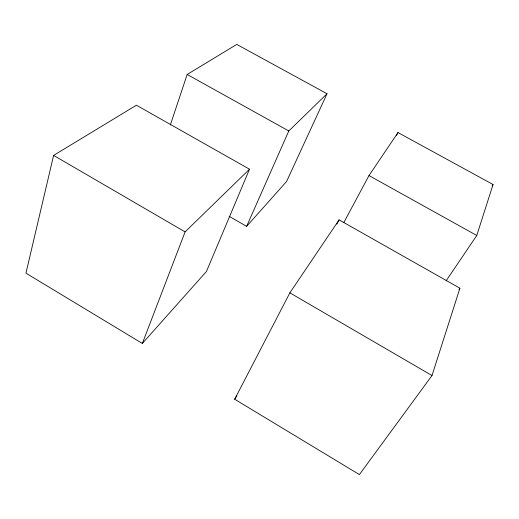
<?xml version="1.0" encoding="UTF-8"?>
<svg xmlns="http://www.w3.org/2000/svg" width="519" height="519" viewBox="0 0 519 519"><rect width="100%" height="100%" fill="white"/><g stroke="black" fill="none" stroke-linecap="round" stroke-linejoin="round"><path stroke-width="0.78" d="M53.606 155.402L25.95 273.163L142.336 343.468L206.452 271.469L249.516 169.194L136.413 105.221L53.606 155.402L185.101 231.896L249.516 169.194M432.009 375.535L459.912 288.207L339.102 219.868L289.868 292.846L234.672 399.247L359.388 474.587L432.009 375.535L289.868 292.846M446.119 280.857L476.766 235.477L493.05 184.517L398.008 132.559L368.996 175.565L343.799 222.586M170.329 125.001L187.171 74.47L236.768 44.413L327.022 93.751L286.566 181.514L246.629 226.355L229.132 216.293M142.336 343.468L185.101 231.896M246.629 226.355L288.791 130.97L327.022 93.751M336.831 224.163L339.102 219.868M396.477 135.394L398.008 132.559M234.672 399.247L236.865 395.861M492.161 185.867L493.05 184.517M458.991 289.537L459.912 288.207M187.171 74.47L288.791 130.97M368.996 175.565L476.766 235.477"/></g></svg>
